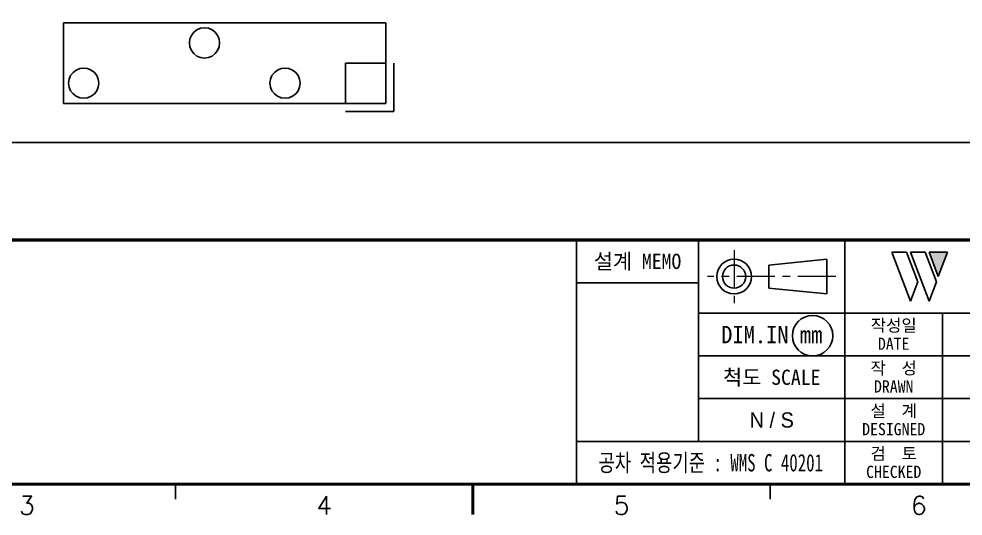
# Model space of a CAD drawing. Extents: x 295 to 953, y 10 to 290.
# Drawn here: x 612.5 to 767.4, y 9.8 to 91.2 of the extents above; entities that cross this region are included whole.
import ezdxf
from ezdxf.enums import TextEntityAlignment as Align

# ---------------------------------------------------------------- set-up
doc = ezdxf.new("R2010")
doc.units = 0
doc.header["$LTSCALE"] = 5
doc.header["$MEASUREMENT"] = 0
doc.linetypes.add('CENTER', pattern=[2, 1.25, -0.25, 0.25, -0.25])
doc.layers.get('0').update_dxf_attribs({"linetype": 'CONTINUOUS', "lineweight": 25})
doc.layers.add('2', color=2, linetype='CENTER', lineweight=13)
for name, color, linetype in [('DV-DPO-A6_BSK', 2, 'CONTINUOUS'), ('SHEET', 3, 'CONTINUOUS'), ('문자', 4, 'CONTINUOUS'), ('테두리', 3, 'CONTINUOUS')]:
    doc.layers.add(name, color=color, linetype=linetype)
doc.styles.add('MARK', font='ARLRDBD.TTF')
doc.styles.get("Standard").update_dxf_attribs({"font": 'simplex.shx'})
doc.styles.add('굴림', font='')
doc.styles.add('굴림체', font='')
doc.styles.get('굴림').set_extended_font_data('Gulim')
doc.styles.get('굴림체').set_extended_font_data('GulimChe')

# ---------------------------------------------------------------- blocks, each defined once
blk = doc.blocks.new('B')
at = {"layer": '문자'}
blk.add_hatch(color=256, dxfattribs=at).paths.add_polyline_path([(13.79, 10), (15.31, 6), (16.84, 10)])
at = {"color": 4, "const_width": 0.6}
blk.add_lwpolyline([(48.46, 10.32, 1), (49.06, 10.32, 1)], format="xyb", close=True, dxfattribs=at)
at = {"layer": '문자'}
for p, q in [((10.73, 2), (7.68, 10)), ((7.68, 10), (10.09, 10)), ((11.94, 5.16), (10.09, 10)), ((10.73, 10), (13.15, 10)), ((13.79, 2), (10.73, 10)), ((14.99, 5.16), (13.15, 10)), ((13.79, 10), (16.84, 10)), ((15.31, 6), (13.79, 10)), ((16.84, 10), (15.31, 6)), ((11.94, 5.16), (10.73, 2)), ((14.99, 5.16), (13.79, 2))]:
    blk.add_line(p, q, dxfattribs=at)
at = {"layer": '문자', "style": 'MARK', "oblique": 15}
blk.add_text('WOOJIN', height=6.5, dxfattribs=at).set_placement((36.4, 6), align=Align.MIDDLE_CENTER)
blk = doc.blocks.new('C')
at = {"layer": '2'}
for p, q in [((252.83, 53.35), (252.83, 44.65)), ((269.53, 49), (248.48, 49))]:
    blk.add_line(p, q, dxfattribs=at)
at = {"layer": 'SHEET'}
for p, q in [((227, 55), (227, 15)), ((247, 55), (247, 22)), ((271, 55), (271, 15)), ((271, 55), (271, 15)), ((247, 48), (227, 48)), ((333, 43), (247, 43)), ((287, 43), (287, 15)), ((333, 36), (247, 36)), ((311, 29), (247, 29)), ((311, 22), (227, 22))]:
    blk.add_line(p, q, dxfattribs=at)
at = {"layer": 'SHEET', "color": 4}
for p, q in [((258.53, 50.9), (268.03, 51.85)), ((268.03, 51.85), (268.03, 46.15)), ((258.53, 50.9), (258.53, 47.1)), ((258.53, 47.1), (268.03, 46.15))]:
    blk.add_line(p, q, dxfattribs=at)
for radius in [2.85, 1.9]:
    blk.add_circle((252.83, 49), radius, dxfattribs=at)
at = {"layer": 'SHEET'}
blk.add_circle((265.7, 39.32), 3.32, dxfattribs=at)
at = {"layer": '테두리'}
for points, const_width in [([(15, 285), (15, 15), (405, 15), (405, 285), (15, 285)], 0.5), ([(15, 55), (405, 55)], 0.5), ([(161.25, 12.5), (161.25, 15)], 0.3), ([(210, 10), (210, 15)], 0.5), ([(258.75, 12.5), (258.75, 15)], 0.3)]:
    blk.add_lwpolyline(points, dxfattribs=dict(at, const_width=const_width))
blk.add_blockref('B', (271, 43))
at = {"layer": '문자', "style": '굴림체'}
for s, height, p in [('설계 MEMO', 2.5, (237, 51.5)), ('작성일', 2, (279, 41)), ('DIM.IN mm', 2.85, (259, 39.5)), ('DATE', 2, (279, 38)), ('척도 SCALE', 2.5, (259, 32.5)), ('작  성', 2, (279, 34)), ('DRAWN', 2, (279, 31)), ('설  계', 2, (279, 27)), ('DESIGNED', 2, (279, 24)), ('검  토', 2, (279, 20)), ('CHECKED', 2, (279, 17))]:
    blk.add_text(s, height=height, dxfattribs=at).set_placement(p, align=Align.MIDDLE_CENTER)
at = {"layer": '문자', "style": '굴림체', "width": 0.75}
blk.add_text('공차 적용기준 : WMS C 40201', height=2.85, dxfattribs=at).set_placement((249, 18.5), align=Align.MIDDLE_CENTER)
at = {"layer": '문자'}
for s, p in [('3', (136.88, 11.5)), ('4', (185.62, 11.5)), ('5', (234.38, 11.5)), ('6', (283.12, 11.5))]:
    blk.add_text(s, height=3, dxfattribs=at).set_placement(p, align=Align.MIDDLE)

msp = doc.modelspace()

# ---------------------------------------------------------------- linework, layer by layer
at = {"layer": 'DV-DPO-A6_BSK', "color": 7}
for p, q in [((619.86, 90.6), (672.7, 90.6)), ((619.86, 77.39), (619.86, 90.6)), ((672.7, 90.6), (672.7, 77.39)), ((640.59, 87.94), (640.83, 88.54)), ((640.83, 88.54), (641.23, 89.05)), ((641.23, 89.05), (641.74, 89.44)), ((641.74, 89.44), (642.34, 89.69)), ((642.34, 89.69), (642.98, 89.78)), ((642.98, 89.78), (643.62, 89.69)), ((643.62, 89.69), (644.22, 89.44)), ((644.22, 89.44), (644.73, 89.05)), ((644.73, 89.05), (645.12, 88.54)), ((645.12, 88.54), (645.37, 87.94)), ((640.5, 87.3), (640.59, 87.94)), ((640.59, 86.66), (640.5, 87.3)), ((645.37, 87.94), (645.45, 87.3)), ((645.45, 87.3), (645.37, 86.66)), ((640.83, 86.06), (640.59, 86.66)), ((641.23, 85.55), (640.83, 86.06)), ((641.74, 85.15), (641.23, 85.55)), ((642.34, 84.91), (641.74, 85.15)), ((644.22, 85.15), (643.62, 84.91)), ((644.73, 85.55), (644.22, 85.15)), ((645.12, 86.06), (644.73, 85.55)), ((645.37, 86.66), (645.12, 86.06)), ((642.98, 84.82), (642.34, 84.91)), ((643.62, 84.91), (642.98, 84.82)), ((666.09, 77.39), (666.09, 84)), ((672.7, 84), (666.09, 84)), ((674.02, 76.07), (674.02, 84)), ((621.02, 81.94), (621.42, 82.44)), ((621.42, 82.44), (621.93, 82.84)), ((621.93, 82.84), (622.53, 83.09)), ((622.53, 83.09), (623.17, 83.17)), ((623.17, 83.17), (623.81, 83.09)), ((623.81, 83.09), (624.41, 82.84)), ((624.41, 82.84), (624.92, 82.44)), ((624.92, 82.44), (625.31, 81.94)), ((654.04, 81.94), (654.44, 82.44)), ((654.44, 82.44), (654.95, 82.84)), ((654.95, 82.84), (655.55, 83.09)), ((655.55, 83.09), (656.19, 83.17)), ((656.19, 83.17), (656.83, 83.09)), ((656.83, 83.09), (657.43, 82.84)), ((657.43, 82.84), (657.94, 82.44)), ((657.94, 82.44), (658.33, 81.94)), ((620.69, 80.69), (620.78, 81.34)), ((620.78, 80.05), (620.69, 80.69)), ((620.78, 81.34), (621.02, 81.94)), ((625.31, 81.94), (625.56, 81.34)), ((625.56, 81.34), (625.64, 80.69)), ((625.64, 80.69), (625.56, 80.05)), ((653.71, 80.69), (653.8, 81.34)), ((653.8, 80.05), (653.71, 80.69)), ((653.8, 81.34), (654.04, 81.94)), ((658.33, 81.94), (658.58, 81.34)), ((658.58, 81.34), (658.66, 80.69)), ((658.66, 80.69), (658.58, 80.05)), ((621.02, 79.46), (620.78, 80.05)), ((621.42, 78.94), (621.02, 79.46)), ((625.31, 79.46), (624.92, 78.94)), ((625.56, 80.05), (625.31, 79.46)), ((654.04, 79.46), (653.8, 80.05)), ((654.44, 78.94), (654.04, 79.46)), ((658.33, 79.46), (657.94, 78.94)), ((658.58, 80.05), (658.33, 79.46)), ((621.93, 78.55), (621.42, 78.94)), ((622.53, 78.3), (621.93, 78.55)), ((623.17, 78.22), (622.53, 78.3)), ((623.81, 78.3), (623.17, 78.22)), ((624.41, 78.55), (623.81, 78.3)), ((624.92, 78.94), (624.41, 78.55)), ((654.95, 78.55), (654.44, 78.94)), ((655.55, 78.3), (654.95, 78.55)), ((656.19, 78.22), (655.55, 78.3)), ((656.83, 78.3), (656.19, 78.22)), ((657.43, 78.55), (656.83, 78.3)), ((657.94, 78.94), (657.43, 78.55)), ((672.7, 77.39), (619.86, 77.39)), ((674.02, 76.07), (666.09, 76.07)), ((843.88, 71), (609.88, 71))]:
    msp.add_line(p, q, dxfattribs=at)

# ---------------------------------------------------------------- block references
msp.add_blockref('C', (476.98, 0))

# ---------------------------------------------------------------- texts
at = {"layer": '문자', "style": '굴림'}
msp.add_text('N / S', height=2.5, dxfattribs=at).set_placement((735.98, 25.5), align=Align.MIDDLE_CENTER)

doc.saveas('drawing.dxf')
